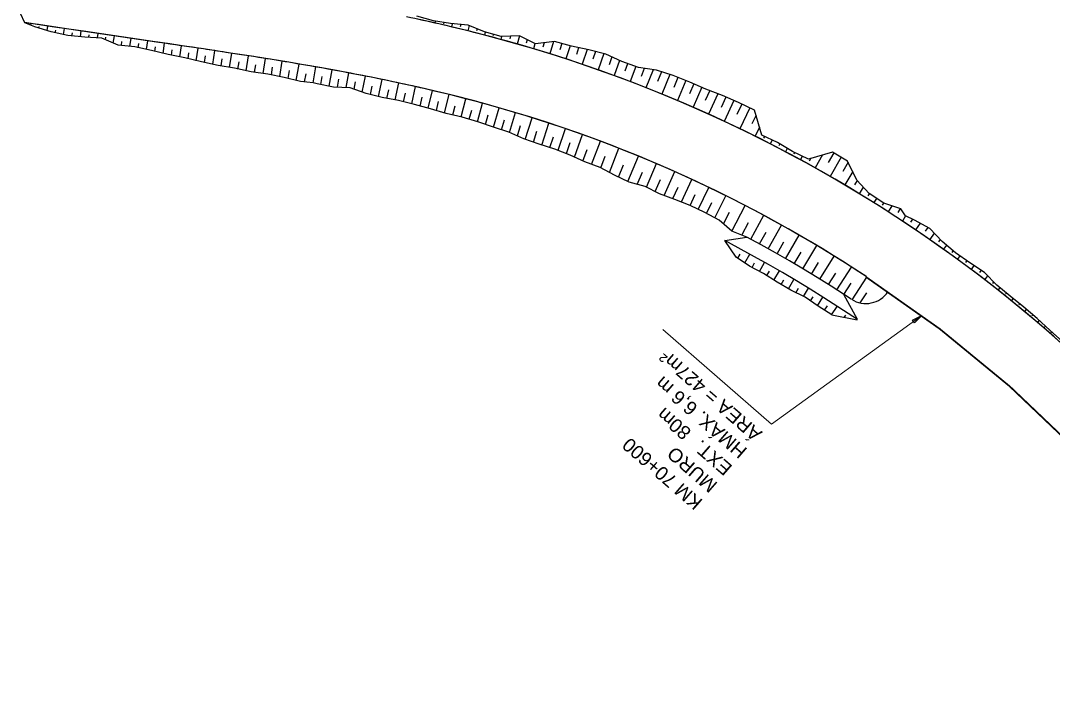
# Model space of a CAD drawing. Header units: metres. Extents: x 288738 to 324331, y 7399322 to 7465117.
# Drawn here: x 302392.2 to 302695.9, y 7441209.9 to 7441407.3 of the extents above; entities that cross this region are included whole.
import ezdxf

# ---------------------------------------------------------------- set-up
doc = ezdxf.new("R2010")
doc.units = ezdxf.units.M
doc.header["$LTSCALE"] = 10
for name, color, linetype in [('F-HZ-MUROS', 210, 'Continuous'), ('F-HZ-PIANO-CORTE', 10, 'Continuous'), ('F-HZ-TALUDE', 2, 'Continuous')]:
    doc.layers.add(name, color=color, linetype=linetype)
doc.layers.add('U-HZ-TEXTO-MUROS', color=2, linetype='Continuous', lineweight=0)
doc.styles.add('ARIAL', font='arial.ttf')
doc.styles.add('DIM', font='arial.ttf', dxfattribs={"width": 0.8})
doc.dimstyles.new('U-1_2000', dxfattribs={"dimscale": 2, "dimtxt": 1.5, "dimasz": 0.75, "dimexe": 0.75, "dimexo": 0.75, "dimgap": 0.25, "dimtad": 1, "dimzin": 4, "dimtxsty": 'DIM', "dimblk": 'ARCHTICK', "dimcen": 0.7, "dimdle": 0.75, "dimclrd": 256, "dimclre": 256, "dimclrt": 256, "dimaunit": 1, "dimadec": 3, "dimazin": 2, "dimtfac": 1, "dimtofl": 0, "dimtmove": 0, "dimatfit": 3, "dimldrblk": 'CLOSEDBLANK', "dimfxl": 0, "dimtolj": 1, "dimtzin": 0, "dimlwd": -1, "dimlwe": -1, "dimarcsym": 0})

# ---------------------------------------------------------------- blocks, each defined once
blk = doc.blocks.new('_ArchTick')
at = {"color": 0, "linetype": 'ByBlock', "const_width": 0.15}
blk.add_lwpolyline([(-0.5, -0.5), (0.5, 0.5)], dxfattribs=at)

msp = doc.modelspace()

# ---------------------------------------------------------------- linework, layer by layer
at = {"layer": 'F-HZ-MUROS'}
msp.add_lwpolyline([(302393.426, 7441406.617), (302392.214, 7441409.324)], dxfattribs=at)
at = {"layer": 'F-HZ-MUROS', "linetype": 'Continuous', "lineweight": -3, "const_width": 0.5}
msp.add_lwpolyline([(302702.359, 7441281.272, 0.0553848), (302640.761, 7441331.873, 0.4778704)], format="xyb", dxfattribs=at)
at = {"layer": 'F-HZ-PIANO-CORTE'}
for p, q in [((302393.438, 7441406.613), (302393.446, 7441406.667)), ((302395.244, 7441405.902), (302395.317, 7441406.388)), ((302397.602, 7441405.077), (302397.673, 7441405.552)), ((302399.99, 7441404.336), (302400.186, 7441405.665)), ((302402.403, 7441403.693), (302402.522, 7441404.497)), ((302404.844, 7441403.151), (302405.107, 7441404.939)), ((302514.134, 7441407.1), (302514.008, 7441406.549)), ((302516.613, 7441406.713), (302516.529, 7441406.349)), ((302519.101, 7441406.352), (302518.879, 7441405.418)), ((302521.621, 7441406.117), (302521.465, 7441405.473)), ((302524.122, 7441405.784), (302523.737, 7441404.238)), ((302526.466, 7441404.823), (302526.313, 7441404.223)), ((302407.308, 7441402.761), (302407.442, 7441403.668)), ((302409.798, 7441402.536), (302410.044, 7441404.213)), ((302412.29, 7441402.343), (302412.401, 7441403.097)), ((302414.785, 7441402.184), (302414.977, 7441403.488)), ((302417.181, 7441401.623), (302417.292, 7441402.377)), ((302419.466, 7441400.607), (302419.785, 7441402.781)), ((302424.318, 7441399.649), (302424.673, 7441402.062)), ((302528.813, 7441403.889), (302528.583, 7441403.007)), ((302531.222, 7441403.201), (302531.111, 7441402.783)), ((302533.642, 7441402.553), (302533.415, 7441401.72)), ((302536.274, 7441402.666), (302536.049, 7441401.858)), ((302538.917, 7441402.778), (302538.231, 7441400.377)), ((302541.196, 7441401.61), (302540.914, 7441400.643)), ((302421.83, 7441399.895), (302422.016, 7441401.16)), ((302426.788, 7441399.291), (302426.965, 7441400.495)), ((302429.23, 7441398.756), (302429.61, 7441401.336)), ((302431.669, 7441398.206), (302431.872, 7441399.59)), ((302434.103, 7441397.633), (302434.54, 7441400.611)), ((302436.541, 7441397.085), (302436.774, 7441398.666)), ((302438.989, 7441396.577), (302439.477, 7441399.882)), ((302443.866, 7441395.474), (302444.413, 7441399.151)), ((302448.752, 7441394.415), (302449.354, 7441398.412)), ((302543.47, 7441400.446), (302543.031, 7441398.975)), ((302546.187, 7441400.749), (302545.804, 7441399.497)), ((302548.939, 7441401.124), (302547.812, 7441397.513)), ((302551.4, 7441400.535), (302550.797, 7441398.645)), ((302553.83, 7441399.845), (302552.576, 7441395.994)), ((302556.303, 7441399.281), (302555.626, 7441397.244)), ((302558.786, 7441398.737), (302557.32, 7441394.416)), ((302441.432, 7441396.046), (302441.689, 7441397.781)), ((302446.305, 7441394.925), (302446.593, 7441396.854)), ((302451.205, 7441393.932), (302451.516, 7441395.985)), ((302453.666, 7441393.492), (302454.304, 7441397.66)), ((302458.564, 7441392.494), (302459.252, 7441396.895)), ((302463.502, 7441391.73), (302464.203, 7441396.112)), ((302468.411, 7441390.798), (302469.153, 7441395.31)), ((302561.257, 7441398.149), (302560.471, 7441395.875)), ((302563.728, 7441397.55), (302562.045, 7441392.781)), ((302566.068, 7441396.579), (302565.234, 7441394.258)), ((302568.365, 7441395.494), (302566.75, 7441391.088)), ((302456.12, 7441393.019), (302456.449, 7441395.149)), ((302461.023, 7441392.054), (302461.375, 7441394.28)), ((302465.966, 7441391.32), (302466.323, 7441393.517)), ((302470.848, 7441390.241), (302471.237, 7441392.57)), ((302473.275, 7441389.643), (302474.096, 7441394.484)), ((302478.216, 7441388.929), (302479.041, 7441393.633)), ((302482.923, 7441387.949), (302483.801, 7441392.781)), ((302570.72, 7441394.572), (302569.907, 7441392.394)), ((302573.099, 7441393.713), (302571.434, 7441389.338)), ((302575.604, 7441393.181), (302574.685, 7441390.81)), ((302578.178, 7441392.808), (302576.096, 7441387.531)), ((302475.731, 7441389.203), (302476.15, 7441391.632)), ((302480.477, 7441388.464), (302480.901, 7441390.845)), ((302485.394, 7441387.641), (302485.828, 7441389.986)), ((302487.893, 7441387.56), (302488.707, 7441391.873)), ((302490.316, 7441387.09), (302490.731, 7441389.248)), ((302492.661, 7441386.225), (302493.587, 7441390.933)), ((302497.476, 7441384.898), (302498.511, 7441389.944)), ((302580.658, 7441392.181), (302579.538, 7441389.393)), ((302583.079, 7441391.401), (302580.735, 7441385.667)), ((302585.471, 7441390.544), (302584.258, 7441387.629)), ((302587.841, 7441389.632), (302585.352, 7441383.747)), ((302495.049, 7441385.497), (302495.545, 7441387.971)), ((302499.922, 7441384.387), (302500.451, 7441386.909)), ((302502.383, 7441383.945), (302503.447, 7441388.91)), ((302507.237, 7441382.757), (302508.375, 7441387.83)), ((302512.078, 7441381.507), (302513.299, 7441386.699)), ((302590.189, 7441388.663), (302588.92, 7441385.714)), ((302592.515, 7441387.646), (302589.944, 7441381.77)), ((302594.858, 7441386.665), (302593.545, 7441383.713)), ((302504.818, 7441383.387), (302505.365, 7441385.881)), ((302509.658, 7441382.131), (302510.247, 7441384.7)), ((302514.481, 7441380.817), (302515.118, 7441383.464)), ((302516.877, 7441380.104), (302518.212, 7441385.516)), ((302521.742, 7441378.955), (302523.12, 7441384.278)), ((302597.219, 7441385.724), (302594.512, 7441379.737)), ((302599.597, 7441384.746), (302598.205, 7441381.718)), ((302601.961, 7441383.735), (302599.107, 7441377.625)), ((302519.306, 7441379.513), (302519.986, 7441382.207)), ((302524.139, 7441378.245), (302524.853, 7441380.938)), ((302526.529, 7441377.512), (302528.015, 7441382.98)), ((302531.257, 7441375.886), (302532.895, 7441381.622)), ((302536.017, 7441374.361), (302537.766, 7441380.195)), ((302604.322, 7441382.674), (302602.867, 7441379.608)), ((302606.656, 7441381.556), (302603.707, 7441375.442)), ((302528.894, 7441376.701), (302529.674, 7441379.502)), ((302533.642, 7441375.136), (302534.487, 7441378.023)), ((302540.606, 7441372.308), (302542.615, 7441378.706)), ((302545.432, 7441370.657), (302547.555, 7441377.118)), ((302608.461, 7441379.464), (302607.208, 7441376.907)), ((302538.305, 7441373.317), (302539.246, 7441376.385)), ((302543.015, 7441371.47), (302544.05, 7441374.693)), ((302550.24, 7441369.105), (302552.428, 7441375.479)), ((302609.515, 7441375.891), (302608.197, 7441373.242)), ((302547.848, 7441369.916), (302548.921, 7441373.11)), ((302552.689, 7441368.148), (302553.821, 7441371.375)), ((302555.103, 7441367.108), (302557.47, 7441373.708)), ((302560.132, 7441364.956), (302562.694, 7441371.791)), ((302610.982, 7441373.211), (302610.707, 7441372.667)), ((302613.242, 7441372.123), (302612.659, 7441370.987)), ((302557.585, 7441365.955), (302558.834, 7441369.359)), ((302565.346, 7441362.562), (302568.145, 7441369.701)), ((302615.47, 7441370.972), (302615.176, 7441370.407)), ((302617.62, 7441369.674), (302617.094, 7441368.678)), ((302619.802, 7441368.438), (302619.553, 7441367.973)), ((302631.303, 7441368.388), (302629.68, 7441365.532)), ((302562.815, 7441363.927), (302564.125, 7441367.343)), ((302570.814, 7441359.892), (302573.895, 7441367.399)), ((302576.226, 7441358.215), (302579.203, 7441365.174)), ((302622.08, 7441367.38), (302621.501, 7441366.316)), ((302624.593, 7441366.745), (302624.144, 7441365.932)), ((302628.032, 7441367.746), (302625.878, 7441363.899)), ((302633.473, 7441367.067), (302630.225, 7441361.43)), ((302635.551, 7441365.59), (302633.971, 7441362.885)), ((302568.058, 7441361.183), (302569.538, 7441364.873)), ((302573.522, 7441359.058), (302575.038, 7441362.675)), ((302581.447, 7441355.829), (302584.567, 7441362.828)), ((302636.888, 7441362.867), (302634.542, 7441358.907)), ((302578.807, 7441356.953), (302580.348, 7441360.481)), ((302586.571, 7441353.896), (302589.639, 7441360.522)), ((302638.244, 7441360.213), (302637.468, 7441358.923)), ((302584.021, 7441354.894), (302585.564, 7441358.291)), ((302589.07, 7441352.894), (302590.597, 7441356.132)), ((302591.489, 7441351.711), (302594.597, 7441358.184)), ((302640.008, 7441358.27), (302638.828, 7441356.332)), ((302641.773, 7441356.343), (302641.368, 7441355.687)), ((302593.929, 7441350.501), (302595.512, 7441353.74)), ((302596.346, 7441349.246), (302599.583, 7441355.748)), ((302601.336, 7441345.343), (302605.243, 7441352.88)), ((302643.871, 7441354.965), (302643.082, 7441353.705)), ((302645.969, 7441353.589), (302645.585, 7441352.983)), ((302598.938, 7441347.436), (302600.685, 7441350.875)), ((302606.924, 7441342.938), (302610.717, 7441349.981)), ((302648.417, 7441352.756), (302647.304, 7441351.026)), ((302650.883, 7441351.939), (302650.144, 7441350.806)), ((302652.471, 7441349.777), (302651.497, 7441348.302)), ((302604.355, 7441344.365), (302606.279, 7441347.872)), ((302612.075, 7441340.11), (302615.976, 7441347.094)), ((302654.514, 7441348.832), (302653.927, 7441347.954)), ((302656.744, 7441347.644), (302655.411, 7441345.676)), ((302609.507, 7441341.537), (302611.43, 7441345.044)), ((302617.184, 7441337.207), (302621.193, 7441344.13)), ((302658.953, 7441346.418), (302658.216, 7441345.344)), ((302660.841, 7441344.727), (302659.534, 7441342.847)), ((302614.637, 7441338.671), (302616.615, 7441342.148)), ((302622.25, 7441334.227), (302626.364, 7441341.088)), ((302662.596, 7441342.853), (302662.09, 7441342.135)), ((302664.461, 7441341.144), (302663.622, 7441339.968)), ((302603.132, 7441337.373), (302603.77, 7441338.562)), ((302605.186, 7441335.955), (302606.606, 7441338.56)), ((302619.721, 7441335.724), (302621.752, 7441339.17)), ((302627.265, 7441331.163), (302631.484, 7441337.96)), ((302666.381, 7441339.518), (302666.017, 7441339.015)), ((302668.402, 7441338.033), (302667.675, 7441337.04)), ((302607.287, 7441334.629), (302608.043, 7441335.994)), ((302609.485, 7441333.478), (302610.981, 7441336.14)), ((302624.761, 7441332.701), (302626.845, 7441336.116)), ((302632.232, 7441328.023), (302636.556, 7441334.754)), ((302670.487, 7441336.635), (302670.087, 7441336.097)), ((302672.568, 7441335.23), (302671.691, 7441334.062)), ((302611.637, 7441332.247), (302612.397, 7441333.578)), ((302613.733, 7441330.918), (302615.324, 7441333.662)), ((302629.756, 7441329.604), (302631.891, 7441332.986)), ((302636.746, 7441325.083), (302641.069, 7441331.814)), ((302674.646, 7441333.818), (302674.166, 7441333.187)), ((302676.559, 7441332.188), (302675.671, 7441331.036)), ((302615.847, 7441329.622), (302616.665, 7441331.012)), ((302617.976, 7441328.352), (302619.634, 7441331.128)), ((302620.173, 7441327.196), (302620.974, 7441328.516)), ((302622.407, 7441326.095), (302623.91, 7441328.537)), ((302634.292, 7441326.698), (302636.475, 7441330.05)), ((302678.316, 7441330.362), (302677.982, 7441329.933)), ((302680.165, 7441328.659), (302679.614, 7441327.961)), ((302624.503, 7441324.768), (302625.268, 7441325.992)), ((302626.559, 7441323.377), (302628.151, 7441325.889)), ((302639.092, 7441324.199), (302641.007, 7441327.139)), ((302682.118, 7441327.09), (302681.844, 7441326.747)), ((302684.072, 7441325.522), (302683.519, 7441324.838)), ((302628.652, 7441322.046), (302629.454, 7441323.293)), ((302630.708, 7441320.656), (302632.3, 7441323.168)), ((302686.028, 7441323.955), (302685.742, 7441323.607)), ((302634.503, 7441319.994), (302634.903, 7441320.618)), ((302687.963, 7441322.363), (302687.385, 7441321.668)), ((302689.863, 7441320.73), (302689.582, 7441320.397)), ((302691.743, 7441319.075), (302691.213, 7441318.451)), ((302693.586, 7441317.375), (302693.348, 7441317.099)), ((302695.432, 7441315.682), (302695.001, 7441315.188))]:
    msp.add_line(p, q, dxfattribs=at)
at = {"layer": 'F-HZ-TALUDE', "linetype": 'Continuous', "lineweight": -3}
for points in [[(302781.203, 7441210.03, 0.1977692), (302535.008, 7441401.283, 0.0057223), (302525.466, 7441403.807, 0.0053392), (302515.21, 7441406.277, 0.0045492), (302505.729, 7441408.364, 0.0041452)], [(302640.83, 7441331.978, 0.0786716), (302529.808, 7441382.49, 0.0057223), (302520.697, 7441384.899, 0.0053392), (302510.846, 7441387.272, 0.0045492), (302501.711, 7441389.282, 0.0041452), (302491.616, 7441391.32, 0.0033261), (302482.567, 7441393.007, 0.0029128), (302472.177, 7441394.81, 0.0020826), (302463.485, 7441396.229, 0.0016664), (302452.573, 7441397.926, 0.0008333), (302446.014, 7441398.913, 0.0004167), (302432.84, 7441400.861), (302407.663, 7441404.563), (302405.109, 7441404.938), (302402.554, 7441405.315), (302399.998, 7441405.692), (302397.439, 7441406.071), (302394.88, 7441406.452), (302393.401, 7441406.674)]]:
    msp.add_lwpolyline(points, format="xyb", dxfattribs=at)
for points in [[(302698.308, 7441312.276), (302694.466, 7441315.658), (302690.582, 7441318.992), (302686.657, 7441322.278), (302682.691, 7441325.514), (302678.685, 7441328.7), (302674.639, 7441331.836), (302670.554, 7441334.921), (302666.432, 7441337.954), (302662.271, 7441340.936), (302658.074, 7441343.866), (302653.84, 7441346.743), (302651.497, 7441348.302), (302649.571, 7441349.567), (302645.266, 7441352.337), (302640.928, 7441355.054), (302636.556, 7441357.715), (302632.151, 7441360.322), (302627.713, 7441362.874), (302623.244, 7441365.37), (302618.745, 7441367.81), (302614.215, 7441370.194), (302609.655, 7441372.52), (302605.067, 7441374.79), (302600.451, 7441377.002), (302595.808, 7441379.156), (302591.138, 7441381.252), (302586.442, 7441383.289), (302581.721, 7441385.268), (302576.976, 7441387.187), (302572.207, 7441389.047), (302567.415, 7441390.848), (302562.602, 7441392.588), (302557.766, 7441394.268), (302552.911, 7441395.887), (302548.035, 7441397.445), (302543.14, 7441398.943), (302538.227, 7441400.379), (302533.298, 7441401.753), (302528.358, 7441403.067), (302523.408, 7441404.321), (302518.451, 7441405.522), (302513.487, 7441406.67), (302508.518, 7441407.769)], [(302698.708, 7441312.724), (302694.903, 7441316.16), (302691.131, 7441319.64), (302687.241, 7441322.984), (302683.237, 7441326.191), (302679.238, 7441329.404), (302675.64, 7441333.144), (302671.384, 7441336.033), (302667.115, 7441338.896), (302663.183, 7441342.226), (302659.588, 7441346.065), (302655.068, 7441348.575), (302652.471, 7441349.777), (302651.076, 7441351.875), (302646.034, 7441353.546), (302641.738, 7441356.366), (302638.13, 7441360.338), (302635.402, 7441365.895), (302630.957, 7441368.598), (302623.888, 7441366.54), (302619.224, 7441368.707), (302614.821, 7441371.363), (302610.193, 7441373.59), (302608.039, 7441380.893), (302603.347, 7441383.142), (302598.561, 7441385.189), (302593.726, 7441387.116), (302588.963, 7441389.2), (302584.11, 7441391.068), (302579.153, 7441392.667), (302573.885, 7441393.43), (302569.015, 7441395.187), (302564.311, 7441397.409), (302559.253, 7441398.635), (302554.172, 7441399.748), (302549.197, 7441401.159), (302543.574, 7441400.393), (302538.913, 7441402.78), (302533.514, 7441402.547), (302528.588, 7441403.953), (302523.803, 7441405.914), (302518.658, 7441406.394), (302513.603, 7441407.183), (302508.693, 7441408.577)], [(302640.83, 7441331.978), (302640.749, 7441332.032), (302638.915, 7441333.236), (302634.816, 7441335.874), (302630.684, 7441338.461), (302626.52, 7441340.996), (302622.324, 7441343.479), (302618.098, 7441345.909), (302613.842, 7441348.286), (302609.557, 7441350.61), (302605.243, 7441352.88), (302600.9, 7441355.096), (302596.531, 7441357.258), (302592.134, 7441359.364), (302587.712, 7441361.416), (302583.265, 7441363.412), (302578.792, 7441365.353), (302574.296, 7441367.237), (302569.777, 7441369.065), (302565.235, 7441370.836), (302560.672, 7441372.551), (302556.087, 7441374.208), (302551.482, 7441375.808), (302546.858, 7441377.35), (302542.214, 7441378.834), (302537.552, 7441380.26), (302532.873, 7441381.628), (302528.176, 7441382.938), (302523.457, 7441384.193), (302518.719, 7441385.393), (302513.962, 7441386.545), (302509.188, 7441387.65), (302504.398, 7441388.709), (302499.592, 7441389.725), (302494.772, 7441390.702), (302489.938, 7441391.643), (302485.092, 7441392.549), (302480.233, 7441393.423), (302479.041, 7441393.633), (302475.363, 7441394.27), (302470.483, 7441395.092), (302465.592, 7441395.892), (302460.692, 7441396.67), (302455.784, 7441397.435), (302450.867, 7441398.185), (302445.941, 7441398.924), (302441.009, 7441399.656), (302436.07, 7441400.386), (302431.124, 7441401.113), (302411.337, 7441404.023), (302406.39, 7441404.75), (302401.438, 7441405.479), (302396.48, 7441406.214), (302393.446, 7441406.667), (302393.401, 7441406.674)], [(302601.336, 7441345.343), (302597.627, 7441348.581), (302593.38, 7441350.786), (302589.081, 7441352.889), (302584.635, 7441354.672), (302580.129, 7441356.307), (302575.831, 7441358.408), (302571.198, 7441359.712), (302566.868, 7441361.741), (302562.629, 7441364.028), (302558.145, 7441365.695), (302553.787, 7441367.719), (302549.322, 7441369.464), (302544.741, 7441370.868), (302540.216, 7441372.444), (302535.815, 7441374.453), (302531.236, 7441375.892), (302526.686, 7441377.464), (302522.077, 7441378.878), (302517.372, 7441379.957), (302512.73, 7441381.339), (302508.035, 7441382.549), (302503.331, 7441383.774), (302498.538, 7441384.636), (302493.8, 7441385.805), (302489.152, 7441387.519), (302484.198, 7441387.68), (302479.396, 7441388.691), (302478.216, 7441388.929), (302474.519, 7441389.336), (302469.725, 7441390.518), (302464.892, 7441391.549), (302459.988, 7441392.189), (302455.136, 7441393.23), (302450.249, 7441394.102), (302445.374, 7441395.119), (302440.507, 7441396.263), (302435.612, 7441397.278), (302430.729, 7441398.427), (302425.833, 7441399.5), (302420.852, 7441399.991), (302416.108, 7441402.1), (302411.101, 7441402.419), (302406.113, 7441402.869), (302401.214, 7441403.957), (302396.368, 7441405.46), (302393.438, 7441406.613)], [(302638.31, 7441319.355), (302628.384, 7441325.743), (302624.379, 7441328.251), (302620.344, 7441330.708), (302616.277, 7441333.114), (302612.181, 7441335.469), (302608.056, 7441337.773), (302599.253, 7441342.547)], [(302636.431, 7441325.321), (302630.528, 7441329.12), (302626.481, 7441331.654), (302622.402, 7441334.137), (302618.293, 7441336.569), (302614.154, 7441338.949), (302609.985, 7441341.278), (302605.787, 7441343.554)], [(302630.75, 7441320.722), (302626.785, 7441323.224), (302622.899, 7441325.853), (302618.678, 7441327.933), (302614.655, 7441330.333), (302610.694, 7441332.845), (302606.541, 7441335.02), (302602.66, 7441337.699)]]:
    msp.add_lwpolyline(points, dxfattribs=at)
at = {"layer": 'F-HZ-TALUDE'}
for points in [[(302605.787, 7441343.554), (302601.336, 7441345.343)], [(302599.253, 7441342.547), (302605.787, 7441343.554)], [(302602.66, 7441337.699), (302599.253, 7441342.547)], [(302638.31, 7441319.355), (302634.292, 7441326.698)], [(302630.75, 7441320.722), (302638.255, 7441319.266)]]:
    msp.add_lwpolyline(points, dxfattribs=at)
msp.add_lwpolyline([(302636.511, 7441325.27, 0.4095948), (302647.296, 7441327.517, -3.1857727)], format="xyb", dxfattribs=at)

# ---------------------------------------------------------------- texts
at = {"layer": 'U-HZ-TEXTO-MUROS', "linetype": 'Continuous', "lineweight": -3, "insert": (302610.54, 7441286.149), "char_height": 4, "attachment_point": 7, "rotation": 139.02553, "style": 'ARIAL'}
msp.add_mtext('KM 70+600\\PMURO \\P\\pi-16,l16,t16;EXT.^I80m\\P\\pi0,l0,tz;HMÁX. 6,6 m\\PÁREA = 427m²', dxfattribs=at)

# ---------------------------------------------------------------- leaders
at = {"layer": 'U-HZ-TEXTO-MUROS', "linetype": 'Continuous', "lineweight": -3}
msp.add_leader([(302657.234, 7441320.484, 738.237), (302613.037, 7441288.566, 738.237), (302581.052, 7441316.345, 738.237)], dimstyle='U-1_2000', override={"dimscale": 1, "dimasz": 3}, dxfattribs=at)

doc.saveas('drawing.dxf')
